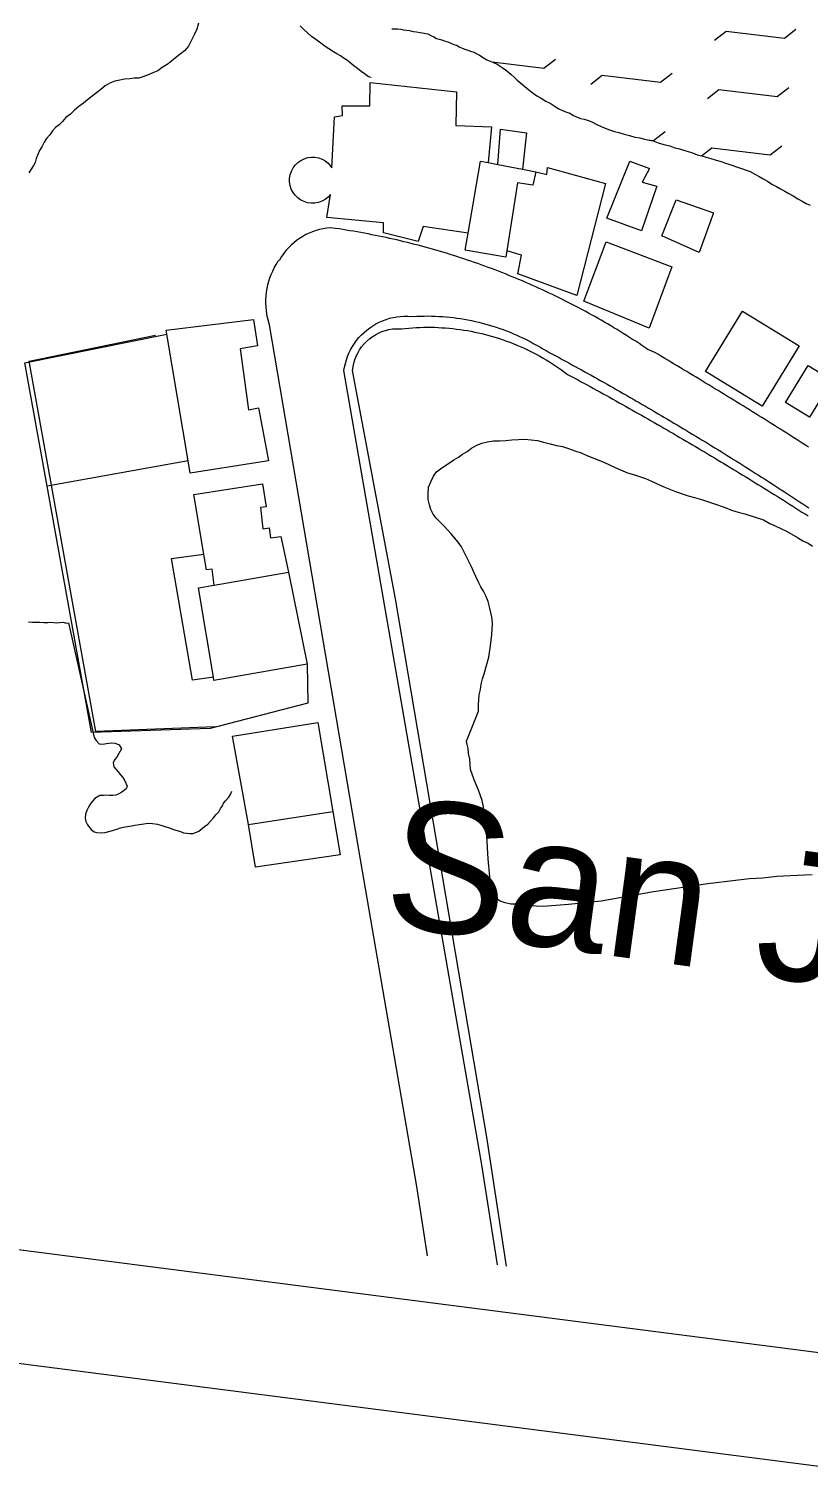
# Model space of a CAD drawing. Header units: inches. Extents: x 610851 to 630254, y 1234683 to 1264905.
# Drawn here: x 622842.19 to 622846.62, y 1246128.93 to 1246137.14 of the extents above; entities that cross this region are included whole.
import ezdxf

# ---------------------------------------------------------------- set-up
doc = ezdxf.new("R2010")
doc.units = ezdxf.units.IN
doc.header["$MEASUREMENT"] = 0
doc.layers.add('Level 50', color=7, linetype='Continuous', lineweight=0)
doc.layers.add('Level 7', color=7, linetype='Continuous', lineweight=0)
doc.styles.add('Styletxt', font='txt.shx')
doc.styles.add('Swis721', font='swissk.ttf')
doc.styles.add('WMF-Arial0', font='arial.ttf')
doc.dimstyles.new('STANDARD-Linear', dxfattribs={"dimtxt": 1.5, "dimasz": 1.13, "dimexe": 0.125, "dimexo": 0.000625, "dimgap": 0.3, "dimtad": 1, "dimzin": 7, "dimdsep": 46, "dimtxsty": 'Styletxt', "dimsah": 1, "dimcen": 2.5, "dimclrd": 1, "dimclre": 1, "dimclrt": 2, "dimaunit": 1, "dimadec": 7, "dimazin": 0, "dimtfac": 1, "dimtofl": 0, "dimtmove": 1, "dimatfit": 3, "dimfxl": 1, "dimtolj": 1, "dimtzin": 0, "dimarcsym": 0})

msp = doc.modelspace()

# ---------------------------------------------------------------- linework, layer by layer
at = {"layer": 'Level 50', "color": 7}
for p, q in [((622846.08931, 1246137.07958), (622846.155, 1246137.13108)), ((622846.15497, 1246137.1311), (622846.48645, 1246137.09094)), ((622846.48648, 1246137.09093), (622846.55218, 1246137.14243)), ((622844.82701, 1246136.9556), (622845.12039, 1246136.92007)), ((622845.12042, 1246136.92005), (622845.18611, 1246136.97155)), ((622845.3862, 1246136.8284), (622845.45189, 1246136.8799)), ((622845.45187, 1246136.87992), (622845.78334, 1246136.83977)), ((622845.78337, 1246136.83975), (622845.84907, 1246136.89125)), ((622846.04916, 1246136.7481), (622846.11485, 1246136.7996)), ((622846.11482, 1246136.79962), (622846.4463, 1246136.75947)), ((622846.44633, 1246136.75945), (622846.51203, 1246136.81095)), ((622845.70855, 1246136.51248), (622845.74319, 1246136.50829)), ((622845.74322, 1246136.50827), (622845.80892, 1246136.55977)), ((622846.01521, 1246136.42148), (622846.0747, 1246136.46812)), ((622846.07467, 1246136.46814), (622846.40615, 1246136.42799)), ((622846.40618, 1246136.42797), (622846.47188, 1246136.47947))]:
    msp.add_line(p, q, dxfattribs=at)
at = {"layer": 'Level 50', "color": 7, "flags": 128}
for points in [[(622820.76057, 1246198.55888), (622884.01186, 1246190.41034), (622875.61646, 1246125.24286), (622812.36517, 1246133.39141), (622820.76057, 1246198.55888)], [(622821.31465, 1246197.84093), (622883.29391, 1246189.85626), (622875.06238, 1246125.96082), (622813.08312, 1246133.94549), (622821.31465, 1246197.84093)], [(622843.15755, 1246137.17614), (622843.14764, 1246137.14164), (622843.13333, 1246137.10898), (622843.11721, 1246137.07529), (622843.10037, 1246137.04589), (622843.0792, 1246137.01874), (622843.05443, 1246136.99963), (622843.02816, 1246136.9786), (622843.00485, 1246136.96099), (622842.98044, 1246136.94141), (622842.95128, 1246136.92412), (622842.92688, 1246136.90454), (622842.89852, 1246136.89347), (622842.86865, 1246136.88048), (622842.84211, 1246136.87043), (622842.81883, 1246136.86291), (622842.79233, 1246136.86296), (622842.76793, 1246136.85979), (622842.73779, 1246136.85778), (622842.71054, 1246136.85203), (622842.68287, 1246136.84634), (622842.65487, 1246136.8348), (622842.62758, 1246136.81895), (622842.60276, 1246136.79943), (622842.578, 1246136.78031), (622842.55359, 1246136.76073), (622842.52737, 1246136.74012), (622842.50401, 1246136.72209), (622842.47778, 1246136.70148), (622842.45302, 1246136.68237), (622842.43114, 1246136.65952), (622842.40492, 1246136.63891), (622842.38449, 1246136.61755), (622842.36552, 1246136.59769), (622842.34584, 1246136.58213), (622842.32868, 1246136.5633), (622842.31405, 1246136.5412), (622842.29508, 1246136.52134), (622842.28045, 1246136.49924), (622842.26876, 1246136.47381), (622842.25413, 1246136.45171), (622842.25413, 1246136.45171), (622842.24529, 1246136.42886), (622842.23651, 1246136.40642), (622842.22949, 1246136.3846), (622842.22, 1246136.36647), (622842.20683, 1246136.34586), (622842.19407, 1246136.3252)], [(622844.13862, 1246136.86669), (622844.12409, 1246136.87151), (622844.10633, 1246136.88389), (622844.0817, 1246136.9018), (622844.06141, 1246136.91745), (622844.04077, 1246136.93358), (622844.01795, 1246136.95251), (622844.00417, 1246136.96312), (622843.98646, 1246136.97593), (622843.96436, 1246136.99056), (622843.94478, 1246137.00192), (622843.92557, 1246137.01281), (622843.89912, 1246137.02968), (622843.87702, 1246137.04431), (622843.85239, 1246137.06221), (622843.82524, 1246137.08339), (622843.80056, 1246137.10087), (622843.7778, 1246137.12022), (622843.75897, 1246137.13737), (622843.73509, 1246137.16107)], [(622844.25558, 1246137.1441), (622844.27483, 1246137.1433), (622844.28975, 1246137.14474), (622844.30755, 1246137.14245), (622844.32353, 1246137.13913), (622844.33946, 1246137.13539), (622844.3569, 1246137.13357), (622844.37723, 1246137.128), (622844.39648, 1246137.12721), (622844.41826, 1246137.12314), (622844.44004, 1246137.11907), (622844.46177, 1246137.11459), (622844.47887, 1246137.10691), (622844.49551, 1246137.09888), (622844.5107, 1246137.08935), (622844.52523, 1246137.08453), (622844.54561, 1246137.07938), (622844.55972, 1246137.07461), (622844.57384, 1246137.06985), (622844.59089, 1246137.06176), (622844.6094, 1246137.05517), (622844.62393, 1246137.05035), (622844.63917, 1246137.04123), (622844.65581, 1246137.0332), (622844.67033, 1246137.02838), (622844.68884, 1246137.02179), (622844.68884, 1246137.02179), (622844.70296, 1246137.01702), (622844.72147, 1246137.01043), (622844.73852, 1246137.00234), (622844.75376, 1246136.99323), (622844.7802, 1246136.97635), (622844.79684, 1246136.96832), (622844.81478, 1246136.96054), (622844.83318, 1246136.95312), (622844.85416, 1246136.94284), (622844.88406, 1246136.92341), (622844.90177, 1246136.91061), (622844.91906, 1246136.89786), (622844.9349, 1246136.88362), (622844.95074, 1246136.86937), (622844.96911, 1246136.85186), (622844.98929, 1246136.83537), (622845.01158, 1246136.81567), (622845.03433, 1246136.79632), (622845.05844, 1246136.77765), (622845.08008, 1246136.76266), (622845.1054, 1246136.75014), (622845.13096, 1246136.73295), (622845.15628, 1246136.72043), (622845.17931, 1246136.70653), (622845.20534, 1246136.68971), (622845.22627, 1246136.67901), (622845.24865, 1246136.66982), (622845.26458, 1246136.66608), (622845.28803, 1246136.65212), (622845.30467, 1246136.64408), (622845.32747, 1246136.63484), (622845.34914, 1246136.62994), (622845.37339, 1246136.62219), (622845.39577, 1246136.61299), (622845.42068, 1246136.60052), (622845.446, 1246136.588), (622845.46838, 1246136.57881), (622845.49258, 1246136.57064), (622845.52076, 1246136.5607), (622845.54682, 1246136.55397), (622845.57682, 1246136.54506), (622845.60686, 1246136.53656), (622845.63686, 1246136.52764), (622845.66619, 1246136.52344), (622845.69226, 1246136.51672), (622845.71791, 1246136.51005), (622845.74146, 1246136.50659), (622845.76963, 1246136.49665), (622845.78809, 1246136.48965), (622845.80976, 1246136.48475), (622845.83583, 1246136.47802), (622845.86401, 1246136.46808), (622845.89007, 1246136.46136), (622845.91432, 1246136.4536), (622845.93998, 1246136.44693), (622845.96417, 1246136.43877), (622845.99095, 1246136.42774), (622846.01702, 1246136.42102), (622846.04267, 1246136.41434), (622846.06873, 1246136.40762), (622846.09293, 1246136.39945), (622846.11279, 1246136.39353), (622846.13311, 1246136.38796), (622846.1511, 1246136.3806), (622846.17137, 1246136.37462), (622846.29267, 1246136.3329), (622846.32248, 1246136.31601), (622846.3434, 1246136.30532), (622846.36644, 1246136.29141), (622846.38994, 1246136.27787), (622846.41592, 1246136.26063), (622846.44083, 1246136.24816), (622846.46428, 1246136.2342), (622846.48918, 1246136.22173), (622846.51263, 1246136.20777), (622846.53614, 1246136.19422), (622846.56211, 1246136.17699), (622846.58702, 1246136.16452), (622846.61047, 1246136.15056), (622846.63285, 1246136.14136)], [(622844.68964, 1246135.98266), (622844.43476, 1246136.0197), (622844.40524, 1246135.93429), (622844.20974, 1246135.98473), (622844.20866, 1246136.04168), (622843.88754, 1246136.07084), (622843.90864, 1246136.20195), (622843.90864, 1246136.20195), (622843.89444, 1246136.18652), (622843.87809, 1246136.1739), (622843.85957, 1246136.16408), (622843.84013, 1246136.15691), (622843.81946, 1246136.15326), (622843.79875, 1246136.15256), (622843.7781, 1246136.15564), (622843.75825, 1246136.16156), (622843.73923, 1246136.17075), (622843.7223, 1246136.18303), (622843.70734, 1246136.19758), (622843.69518, 1246136.2143), (622843.68536, 1246136.23282), (622843.67907, 1246136.25256), (622843.67584, 1246136.27318), (622843.67555, 1246136.29384), (622843.67905, 1246136.31443), (622843.6858, 1246136.33418), (622843.69534, 1246136.35273), (622843.70762, 1246136.36966), (622843.72254, 1246136.38415), (622843.73967, 1246136.39626), (622843.75849, 1246136.40519), (622843.77824, 1246136.41149), (622843.79922, 1246136.41425), (622843.81977, 1246136.41371), (622843.84031, 1246136.4098), (622843.86, 1246136.40264), (622843.87809, 1246136.39273), (622843.89455, 1246136.38009), (622843.9161, 1246136.35459), (622843.93054, 1246136.6431), (622843.97623, 1246136.65152), (622843.9737, 1246136.70698), (622844.13144, 1246136.70644), (622844.13334, 1246136.83875), (622844.62355, 1246136.78612), (622844.61952, 1246136.59474), (622844.82253, 1246136.58626), (622844.80318, 1246136.38381)], [(622844.85941, 1246136.37278), (622844.87425, 1246136.57287), (622845.02063, 1246136.55275), (622844.99899, 1246136.34554)], [(622844.67291, 1246135.8855), (622844.68964, 1246135.98266), (622844.68964, 1246135.98266), (622844.76004, 1246136.39189), (622844.80318, 1246136.38381), (622844.80318, 1246136.38381), (622844.85941, 1246136.37278), (622844.85941, 1246136.37278), (622844.99899, 1246136.34554), (622844.99899, 1246136.34554), (622845.07374, 1246136.33128), (622845.07374, 1246136.33128), (622845.0573, 1246136.25597), (622844.96965, 1246136.2681), (622844.90975, 1246135.8815), (622844.90975, 1246135.8815), (622844.90439, 1246135.84642), (622844.67291, 1246135.8855)], [(622845.07374, 1246136.33128), (622845.13705, 1246136.31639), (622845.14134, 1246136.35624), (622845.46999, 1246136.26466), (622845.3081, 1246135.6286), (622844.97158, 1246135.75065), (622844.99362, 1246135.85639), (622844.90975, 1246135.8815)], [(622845.47862, 1246136.06702), (622845.60927, 1246136.3919), (622845.72, 1246136.34986), (622845.67922, 1246136.27179), (622845.76146, 1246136.25026), (622845.67435, 1246135.99552), (622845.47862, 1246136.06702)], [(622845.87117, 1246136.1709), (622846.08429, 1246136.09715), (622846.0032, 1246135.87277), (622845.78944, 1246135.96764), (622845.87117, 1246136.1709)], [(622845.71121, 1246135.32123), (622845.69422, 1246135.3331), (622845.67677, 1246135.3446), (622845.65931, 1246135.35611), (622845.64186, 1246135.36762), (622845.62435, 1246135.37871), (622845.60684, 1246135.3898), (622845.58897, 1246135.40136), (622845.57141, 1246135.41204), (622845.55349, 1246135.42319), (622845.53593, 1246135.43387), (622845.518, 1246135.44501), (622845.50003, 1246135.45575), (622845.482, 1246135.46606), (622845.46402, 1246135.4768), (622845.446, 1246135.48712), (622845.42797, 1246135.49743), (622845.40952, 1246135.50781), (622845.39149, 1246135.51812), (622845.373, 1246135.52808), (622845.35492, 1246135.53799), (622845.33642, 1246135.54794), (622845.31792, 1246135.5579), (622845.29937, 1246135.56745), (622845.28124, 1246135.57694), (622845.26269, 1246135.58648), (622845.24373, 1246135.59608), (622845.22518, 1246135.60562), (622845.20657, 1246135.61475), (622845.18797, 1246135.62388), (622845.16895, 1246135.63306), (622845.1503, 1246135.64178), (622845.13128, 1246135.65096), (622845.11221, 1246135.65973), (622845.09356, 1246135.66845), (622845.07449, 1246135.67722), (622845.05536, 1246135.68557), (622845.03624, 1246135.69393), (622845.01712, 1246135.70228), (622844.99799, 1246135.71064), (622844.97882, 1246135.71858), (622844.95969, 1246135.72693), (622844.9401, 1246135.73493), (622844.92087, 1246135.74246), (622844.90169, 1246135.7504), (622844.88205, 1246135.75798), (622844.86282, 1246135.7655), (622844.84318, 1246135.77309), (622844.82353, 1246135.78067), (622844.80425, 1246135.78778), (622844.78455, 1246135.79495), (622844.76485, 1246135.80211), (622844.74516, 1246135.80928), (622844.72541, 1246135.81603), (622844.70566, 1246135.82279), (622844.6859, 1246135.82954), (622844.66615, 1246135.83629), (622844.64635, 1246135.84263), (622844.6266, 1246135.84938), (622844.60674, 1246135.85531), (622844.58694, 1246135.86165), (622844.56672, 1246135.86804), (622844.54686, 1246135.87396), (622844.52701, 1246135.87989), (622844.50673, 1246135.88587), (622844.48682, 1246135.89138), (622844.4665, 1246135.89694), (622844.44659, 1246135.90245), (622844.42626, 1246135.90802), (622844.40635, 1246135.91353), (622844.38597, 1246135.91868), (622844.36601, 1246135.92377), (622844.34563, 1246135.92892), (622844.3252, 1246135.93366), (622844.30524, 1246135.93876), (622844.28481, 1246135.94349), (622844.26437, 1246135.94823), (622844.24389, 1246135.95255), (622844.22346, 1246135.95729), (622844.20339, 1246135.96156), (622844.18285, 1246135.96547), (622844.16237, 1246135.96979), (622844.14183, 1246135.9737), (622844.12134, 1246135.97802), (622844.10075, 1246135.98151), (622844.08021, 1246135.98542), (622844.05962, 1246135.98892), (622844.03908, 1246135.99282), (622844.01844, 1246135.9959), (622843.99785, 1246135.9994), (622843.97726, 1246136.00289), (622843.95661, 1246136.00597), (622843.93597, 1246136.00905), (622843.90823, 1246136.01263), (622843.90823, 1246136.01263), (622843.88736, 1246136.01069), (622843.86675, 1246136.00745), (622843.84638, 1246136.00292), (622843.82633, 1246135.99751), (622843.80647, 1246135.99039), (622843.80647, 1246135.99039), (622843.78739, 1246135.98275), (622843.76857, 1246135.97381), (622843.74999, 1246135.96358), (622843.73256, 1246135.95236), (622843.71548, 1246135.94067), (622843.69907, 1246135.92763), (622843.6838, 1246135.91361), (622843.66883, 1246135.8987), (622843.65506, 1246135.88322), (622843.642, 1246135.86681), (622843.63008, 1246135.84941), (622843.61779, 1246135.82911), (622843.61124, 1246135.82406)], [(622845.47486, 1246135.93326), (622845.84753, 1246135.79141), (622845.71886, 1246135.4427), (622845.34809, 1246135.5961), (622845.47486, 1246135.93326)], [(622844.45933, 1246130.16782), (622844.39831, 1246130.56246), (622844.07807, 1246132.42128), (622843.56116, 1246135.46145), (622843.56116, 1246135.46145), (622843.55534, 1246135.48155), (622843.55081, 1246135.50192), (622843.54669, 1246135.52223), (622843.54387, 1246135.54279), (622843.54193, 1246135.56366), (622843.54128, 1246135.58478), (622843.54141, 1246135.60539), (622843.54284, 1246135.62625), (622843.54509, 1246135.647), (622843.54817, 1246135.66764), (622843.55249, 1246135.68813), (622843.55805, 1246135.70845), (622843.56398, 1246135.72831), (622843.57151, 1246135.74754), (622843.5795, 1246135.76713), (622843.58863, 1246135.78573), (622843.59859, 1246135.80423), (622843.61124, 1246135.82406)], [(622846.35976, 1246134.99823), (622846.03751, 1246135.19503), (622846.24806, 1246135.53907), (622846.57031, 1246135.34227), (622846.35976, 1246134.99823)], [(622842.97428, 1246135.43016), (622843.46995, 1246135.49171), (622843.49409, 1246135.34258), (622843.39504, 1246135.32504), (622843.44115, 1246134.97738), (622843.49959, 1246134.99005), (622843.55612, 1246134.68735), (622843.11157, 1246134.61753), (622843.09967, 1246134.6885), (622843.09967, 1246134.6885), (622842.97783, 1246135.40866), (622842.97783, 1246135.40866), (622842.97428, 1246135.43016)], [(622844.85621, 1246130.11669), (622844.76815, 1246130.68609), (622843.98459, 1246135.20069), (622843.98459, 1246135.20069), (622843.98767, 1246135.22133), (622843.99241, 1246135.24177), (622843.99792, 1246135.26168), (622844.00508, 1246135.28137), (622844.01303, 1246135.30055), (622844.02221, 1246135.31957), (622844.03253, 1246135.3376), (622844.04362, 1246135.3551), (622844.0559, 1246135.37204), (622844.06937, 1246135.3884), (622844.08351, 1246135.40341), (622844.09842, 1246135.4179), (622844.11406, 1246135.43146), (622844.13088, 1246135.44444), (622844.14831, 1246135.45566), (622844.16611, 1246135.46641), (622844.18463, 1246135.47623), (622844.20376, 1246135.48429), (622844.22326, 1246135.49188), (622844.24342, 1246135.49812), (622844.26342, 1246135.50312), (622844.28409, 1246135.50676), (622844.3046, 1246135.50917), (622844.32542, 1246135.5107), (622844.34649, 1246135.51093), (622844.37698, 1246135.50911), (622844.37698, 1246135.50911), (622844.39774, 1246135.51022), (622844.41845, 1246135.51092), (622844.43952, 1246135.51115), (622844.46018, 1246135.51143), (622844.4812, 1246135.51125), (622844.50211, 1246135.51024), (622844.52261, 1246135.50928), (622844.54352, 1246135.50827), (622844.56432, 1246135.50643), (622844.58513, 1246135.5046), (622844.60588, 1246135.50234), (622844.62652, 1246135.49926), (622844.64722, 1246135.4966), (622844.66781, 1246135.4931), (622844.68835, 1246135.48919), (622844.70889, 1246135.48528), (622844.72937, 1246135.48096), (622844.7498, 1246135.47623), (622844.76977, 1246135.47113), (622844.79009, 1246135.46556), (622844.81, 1246135.46005), (622844.83022, 1246135.45366), (622844.85002, 1246135.44732), (622844.86978, 1246135.44057), (622844.88953, 1246135.43382), (622844.90876, 1246135.42629), (622844.9284, 1246135.41871), (622844.94758, 1246135.41077), (622844.9667, 1246135.40241), (622844.98577, 1246135.39364), (622845.00437, 1246135.38451), (622845.02298, 1246135.37538), (622845.04153, 1246135.36584), (622845.06002, 1246135.35588), (622845.07846, 1246135.34551), (622845.09649, 1246135.33519), (622845.11447, 1246135.32446), (622845.11447, 1246135.32446), (622845.13255, 1246135.31456), (622845.15105, 1246135.3046), (622845.15105, 1246135.3046), (622845.16954, 1246135.29464), (622845.18763, 1246135.28474), (622845.20612, 1246135.27478), (622845.22462, 1246135.26482), (622845.2427, 1246135.25492), (622845.2612, 1246135.24496), (622845.27922, 1246135.23464), (622845.29772, 1246135.22468), (622845.3158, 1246135.21478), (622845.33425, 1246135.20441), (622845.35233, 1246135.1945), (622845.37077, 1246135.18413), (622845.38885, 1246135.17423), (622845.4073, 1246135.16385), (622845.42532, 1246135.15354), (622845.44341, 1246135.14363), (622845.46185, 1246135.13326), (622845.47988, 1246135.12294), (622845.49791, 1246135.11262), (622845.51635, 1246135.10225), (622845.53438, 1246135.09193), (622845.55241, 1246135.08161), (622845.57044, 1246135.0713), (622845.58888, 1246135.06092), (622845.60691, 1246135.05061), (622845.62494, 1246135.04029), (622845.64297, 1246135.02997), (622845.66094, 1246135.01924), (622845.67897, 1246135.00892), (622845.69695, 1246134.99819), (622845.71497, 1246134.98787), (622845.73295, 1246134.97714), (622845.75139, 1246134.96676), (622845.76895, 1246134.95608), (622845.78698, 1246134.94577), (622845.80496, 1246134.93503), (622845.82293, 1246134.9243), (622845.84091, 1246134.91357), (622845.85889, 1246134.90284), (622845.87686, 1246134.8921), (622845.89484, 1246134.88137), (622845.91281, 1246134.87064), (622845.93037, 1246134.85996), (622845.94835, 1246134.84923), (622845.96632, 1246134.8385), (622845.9843, 1246134.82776), (622846.00181, 1246134.81667), (622846.01978, 1246134.80594), (622846.03776, 1246134.79521), (622846.05527, 1246134.78411), (622846.07324, 1246134.77338), (622846.09116, 1246134.76224), (622846.10873, 1246134.75156), (622846.12665, 1246134.74041), (622846.14416, 1246134.72932), (622846.16213, 1246134.71858), (622846.17964, 1246134.70749), (622846.19756, 1246134.69635), (622846.21507, 1246134.68525), (622846.23258, 1246134.67416), (622846.2505, 1246134.66301), (622846.26801, 1246134.65192), (622846.28593, 1246134.64077), (622846.30344, 1246134.62968), (622846.32095, 1246134.61859), (622846.33846, 1246134.60749), (622846.35633, 1246134.59593), (622846.37383, 1246134.58484), (622846.39134, 1246134.57375), (622846.41696, 1246134.55698), (622846.41696, 1246134.55698), (622846.43441, 1246134.54548), (622846.45187, 1246134.53397), (622846.46896, 1246134.52293), (622846.48642, 1246134.51142), (622846.50387, 1246134.49992), (622846.52133, 1246134.48841), (622846.53837, 1246134.47695), (622846.55587, 1246134.46586), (622846.57333, 1246134.45435), (622846.59078, 1246134.44285), (622846.60782, 1246134.43139), (622846.62528, 1246134.41989)], [(622844.90858, 1246130.10994), (622844.79597, 1246130.84326), (622844.27696, 1246133.90306), (622844.03352, 1246135.20154), (622844.03352, 1246135.20154), (622844.03618, 1246135.22224), (622844.0405, 1246135.24272), (622844.04643, 1246135.26258), (622844.0536, 1246135.28228), (622844.06273, 1246135.30088), (622844.07304, 1246135.31891), (622844.08496, 1246135.33631), (622844.09838, 1246135.35226), (622844.11293, 1246135.36722), (622844.12862, 1246135.38119), (622844.14498, 1246135.39381), (622844.16283, 1246135.40498), (622844.18129, 1246135.41438), (622844.20048, 1246135.42285), (622844.22023, 1246135.42914), (622844.24023, 1246135.43414), (622844.2609, 1246135.43779), (622844.28172, 1246135.43932), (622844.31195, 1246135.43879), (622844.31195, 1246135.43879), (622844.33287, 1246135.44114), (622844.35374, 1246135.44308), (622844.37456, 1246135.44461), (622844.39532, 1246135.44572), (622844.41609, 1246135.44684), (622844.43674, 1246135.44712), (622844.45782, 1246135.44735), (622844.47847, 1246135.44764), (622844.49944, 1246135.44704), (622844.52035, 1246135.44603), (622844.54126, 1246135.44502), (622844.56212, 1246135.44359), (622844.58292, 1246135.44175), (622844.60373, 1246135.43992), (622844.62443, 1246135.43725), (622844.64512, 1246135.43458), (622844.66577, 1246135.4315), (622844.68636, 1246135.42801), (622844.70695, 1246135.42451), (622844.72702, 1246135.42025), (622844.72702, 1246135.42025), (622844.74751, 1246135.41592), (622844.76794, 1246135.41119), (622844.78831, 1246135.40604), (622844.80828, 1246135.40094), (622844.8286, 1246135.39538), (622844.84841, 1246135.38904), (622844.86821, 1246135.3827), (622844.88802, 1246135.37636), (622844.90771, 1246135.36919), (622844.92741, 1246135.36203), (622844.94664, 1246135.3545), (622844.96623, 1246135.3465), (622844.98541, 1246135.33856), (622845.00448, 1246135.32979), (622845.02313, 1246135.32108), (622845.04215, 1246135.31189), (622845.06075, 1246135.30276), (622845.07925, 1246135.29281), (622845.09733, 1246135.2829), (622845.11577, 1246135.27253), (622845.1338, 1246135.26221), (622845.15131, 1246135.25112), (622845.16923, 1246135.23997), (622845.18674, 1246135.22888), (622845.20414, 1246135.21696), (622845.22113, 1246135.20509), (622845.23807, 1246135.19281), (622845.25531, 1246135.17965), (622845.25531, 1246135.17965), (622845.2738, 1246135.16969), (622845.29189, 1246135.15978), (622845.31038, 1246135.14983), (622845.32888, 1246135.13987), (622845.34696, 1246135.12997), (622845.36546, 1246135.12001), (622845.38354, 1246135.1101), (622845.40198, 1246135.09973), (622845.42006, 1246135.08983), (622845.43851, 1246135.07946), (622845.45659, 1246135.06955), (622845.47508, 1246135.05959), (622845.49311, 1246135.04927), (622845.51156, 1246135.0389), (622845.52964, 1246135.029), (622845.54767, 1246135.01868), (622845.56611, 1246135.00831), (622845.58419, 1246134.9984), (622845.60263, 1246134.98803), (622845.62066, 1246134.97771), (622845.63869, 1246134.9674), (622845.65672, 1246134.95708), (622845.67516, 1246134.94671), (622845.69319, 1246134.93639), (622845.71122, 1246134.92607), (622845.72925, 1246134.91575), (622845.74769, 1246134.90538), (622845.76572, 1246134.89506), (622845.7837, 1246134.88433), (622845.80173, 1246134.87401), (622845.81975, 1246134.86369), (622845.83773, 1246134.85296), (622845.85576, 1246134.84264), (622845.87373, 1246134.83191), (622845.89176, 1246134.82159), (622845.90974, 1246134.81086), (622845.92777, 1246134.80054), (622845.94574, 1246134.78981), (622845.96372, 1246134.77907), (622845.98175, 1246134.76876), (622845.99972, 1246134.75802), (622846.0177, 1246134.74729), (622846.03567, 1246134.73656), (622846.05365, 1246134.72583), (622846.07163, 1246134.71509), (622846.0896, 1246134.70436), (622846.10716, 1246134.69368), (622846.12514, 1246134.68295), (622846.14311, 1246134.67222), (622846.16109, 1246134.66149), (622846.1786, 1246134.65039), (622846.19657, 1246134.63966), (622846.21455, 1246134.62893), (622846.23247, 1246134.61778), (622846.25003, 1246134.6071), (622846.26801, 1246134.59637), (622846.28552, 1246134.58528), (622846.30349, 1246134.57455), (622846.32141, 1246134.5634), (622846.33892, 1246134.55231), (622846.3569, 1246134.54157), (622846.37441, 1246134.53048), (622846.39233, 1246134.51933), (622846.40984, 1246134.50824), (622846.42781, 1246134.49751), (622846.44532, 1246134.48642), (622846.46283, 1246134.47532), (622846.48075, 1246134.46418), (622846.49826, 1246134.45308), (622846.51618, 1246134.44194), (622846.51618, 1246134.44194), (622846.53369, 1246134.43085), (622846.55114, 1246134.41934), (622846.56907, 1246134.40819), (622846.58657, 1246134.3971), (622846.60408, 1246134.38601), (622846.62154, 1246134.3745)], [(622843.77475, 1246133.53262), (622843.77846, 1246133.30995), (622843.22393, 1246133.16719), (622842.55047, 1246133.14327), (622842.29783, 1246134.54351), (622842.29783, 1246134.54351), (622842.17152, 1246135.24531), (622842.97783, 1246135.40866)], [(622843.25203, 1246133.17619), (622842.57441, 1246133.14944), (622842.19666, 1246135.25428), (622842.91433, 1246135.40254)], [(622846.62322, 1246134.76649), (622846.60571, 1246134.77759), (622846.5882, 1246134.78868), (622846.57075, 1246134.80019), (622846.55283, 1246134.81133), (622846.53532, 1246134.82243), (622846.51781, 1246134.83352), (622846.5003, 1246134.84461), (622846.48243, 1246134.85617), (622846.46493, 1246134.86727), (622846.44742, 1246134.87836), (622846.4295, 1246134.88951), (622846.41199, 1246134.9006), (622846.39406, 1246134.91174), (622846.37656, 1246134.92284), (622846.35899, 1246134.93352), (622846.34107, 1246134.94466), (622846.32356, 1246134.95576), (622846.30564, 1246134.9669), (622846.28813, 1246134.97799), (622846.27016, 1246134.98873), (622846.25265, 1246134.99982), (622846.23473, 1246135.01097), (622846.21717, 1246135.02165), (622846.19924, 1246135.03279), (622846.18127, 1246135.04352), (622846.16376, 1246135.05462), (622846.14579, 1246135.06535), (622846.12828, 1246135.07644), (622846.1103, 1246135.08717), (622846.09233, 1246135.09791), (622846.07482, 1246135.109), (622846.05684, 1246135.11973), (622846.03887, 1246135.13046), (622846.02094, 1246135.14161), (622846.00338, 1246135.15229), (622845.98541, 1246135.16302), (622845.96743, 1246135.17375), (622845.94946, 1246135.18449), (622845.93189, 1246135.19517), (622845.91392, 1246135.2059), (622845.89594, 1246135.21663), (622845.87797, 1246135.22736), (622845.85999, 1246135.2381), (622845.84202, 1246135.24883), (622845.84202, 1246135.24883), (622845.82446, 1246135.25951), (622845.80648, 1246135.27024), (622845.7885, 1246135.28097), (622845.77053, 1246135.2917), (622845.75059, 1246135.30353), (622845.71121, 1246135.32123)], [(622846.49252, 1246135.01942), (622846.62155, 1246135.23046), (622846.7577, 1246135.14727), (622846.62909, 1246134.93617), (622846.49252, 1246135.01942)], [(622844.74815, 1246133.26498), (622844.74899, 1246133.28129), (622844.7487, 1246133.30194), (622844.75342, 1246133.35815), (622844.75944, 1246133.38852), (622844.76322, 1246133.41791), (622844.77064, 1246133.44935), (622844.78064, 1246133.47795), (622844.80656, 1246133.5714), (622844.81711, 1246133.63695), (622844.82439, 1246133.69998), (622844.82607, 1246133.73259), (622844.8284, 1246133.76048), (622844.82639, 1246133.79062), (622844.81788, 1246133.8258), (622844.81194, 1246133.85813), (622844.80414, 1246133.88901), (622844.79054, 1246133.92064), (622844.77801, 1246133.94751), (622844.76184, 1246133.97232), (622844.74931, 1246133.99918), (622844.7339, 1246134.02978), (622844.70777, 1246134.08828), (622844.653, 1246134.19886), (622844.63285, 1246134.22544), (622844.59323, 1246134.27389), (622844.55285, 1246134.31654), (622844.50855, 1246134.36139), (622844.49093, 1246134.3847), (622844.47804, 1246134.41203), (622844.46949, 1246134.43712), (622844.4621, 1246134.46795), (622844.46191, 1246134.49912), (622844.46391, 1246134.53758), (622844.47718, 1246134.56869), (622844.49226, 1246134.60083), (622844.51011, 1246134.62505), (622844.53342, 1246134.64267), (622844.60775, 1246134.69369), (622844.63499, 1246134.70912), (622844.6583, 1246134.72673), (622844.68413, 1246134.74108), (622844.70931, 1246134.76014), (622844.73474, 1246134.77454), (622844.76678, 1246134.78809), (622844.79907, 1246134.79697), (622844.83429, 1246134.80254), (622844.86835, 1246134.80236), (622844.90423, 1246134.8032), (622844.93764, 1246134.80774), (622844.97539, 1246134.81003), (622845.01127, 1246134.81088), (622845.04786, 1246134.80743), (622845.08305, 1246134.80289), (622845.11884, 1246134.79323), (622845.15649, 1246134.78501), (622845.19233, 1246134.77577), (622845.22607, 1246134.76974), (622845.26004, 1246134.75905), (622845.29695, 1246134.74504), (622845.33134, 1246134.73429), (622845.36498, 1246134.71776), (622845.39755, 1246134.70599), (622845.46123, 1246134.68095), (622845.52991, 1246134.64895), (622845.59571, 1246134.6207), (622845.6301, 1246134.60996), (622845.69705, 1246134.58744), (622845.7321, 1246134.57199), (622845.80083, 1246134.54041), (622845.86844, 1246134.51318), (622845.93974, 1246134.48842), (622845.97558, 1246134.47918), (622846.01577, 1246134.46769), (622846.08454, 1246134.4462), (622846.14963, 1246134.42225), (622846.18654, 1246134.40824), (622846.18654, 1246134.40824), (622846.2249, 1246134.39572), (622846.26116, 1246134.38642), (622846.36783, 1246134.35205), (622846.404, 1246134.33225), (622846.43511, 1246134.31898), (622846.49764, 1246134.2882), (622846.56165, 1246134.2526), (622846.5916, 1246134.23359), (622846.6209, 1246134.2193), (622846.64688, 1246134.20206)], [(622843.09967, 1246134.6885), (622842.29783, 1246134.54351)], [(622843.24761, 1246133.98139), (622843.2348, 1246134.07141), (622843.20326, 1246134.06832), (622843.18832, 1246134.1582), (622843.18832, 1246134.1582), (622843.13219, 1246134.49662), (622843.52203, 1246134.55665), (622843.54261, 1246134.42565), (622843.51107, 1246134.42256), (622843.52407, 1246134.30137), (622843.5593, 1246134.30693), (622843.56623, 1246134.24965), (622843.62533, 1246134.2576), (622843.66908, 1246134.05502)], [(622843.24237, 1246133.45729), (622843.12334, 1246133.44148), (622843.00496, 1246134.133), (622843.18832, 1246134.1582)], [(622843.15768, 1246133.96604), (622843.24761, 1246133.98139), (622843.24761, 1246133.98139), (622843.66908, 1246134.05502), (622843.66908, 1246134.05502), (622843.77475, 1246133.53262), (622843.77475, 1246133.53262), (622843.24515, 1246133.43967), (622843.24237, 1246133.45729), (622843.24237, 1246133.45729), (622843.15768, 1246133.96604)], [(622842.19149, 1246133.77363), (622842.21509, 1246133.77059), (622842.2358, 1246133.77128), (622842.25687, 1246133.77152), (622842.28011, 1246133.76894), (622842.30118, 1246133.76917), (622842.31604, 1246133.77021), (622842.33529, 1246133.76941), (622842.35315, 1246133.76753), (622842.36801, 1246133.76856), (622842.39054, 1246133.77029), (622842.40507, 1246133.76547), (622842.41998, 1246133.76691), (622842.5645, 1246133.11495), (622842.57712, 1246133.09859), (622842.5945, 1246133.07994), (622842.61194, 1246133.07812), (622842.63628, 1246133.08087), (622842.66208, 1246133.08512), (622842.68531, 1246133.08255), (622842.70676, 1246133.07263), (622842.72045, 1246133.05151), (622842.70507, 1246133.02361), (622842.69371, 1246133.00404), (622842.6817, 1246132.98917), (622842.67361, 1246132.97212), (622842.67683, 1246132.94814), (622842.70137, 1246132.91973), (622842.7144, 1246132.90332), (622842.72744, 1246132.88691), (622842.73861, 1246132.86906), (622842.75267, 1246132.83779), (622842.74786, 1246132.82326), (622842.72309, 1246132.80415), (622842.70556, 1246132.79546), (622842.6885, 1246132.78714), (622842.67177, 1246132.78467), (622842.65256, 1246132.78588), (622842.63331, 1246132.78668), (622842.61798, 1246132.78528), (622842.59732, 1246132.785), (622842.56858, 1246132.76766), (622842.55615, 1246132.75285), (622842.54226, 1246132.73654), (622842.53277, 1246132.71841), (622842.52287, 1246132.70032), (622842.51585, 1246132.6785), (622842.51468, 1246132.65635), (622842.51865, 1246132.63817), (622842.52654, 1246132.61779), (622842.54855, 1246132.59265), (622842.56486, 1246132.57877), (622842.58085, 1246132.57544), (622842.60449, 1246132.57282), (622842.62702, 1246132.57455), (622842.62702, 1246132.57455), (622842.64842, 1246132.58063), (622842.6703, 1246132.58707), (622842.69315, 1246132.59464), (622842.71503, 1246132.60108), (622842.74223, 1246132.60642), (622842.76849, 1246132.61103), (622842.79569, 1246132.61636), (622842.82149, 1246132.62061), (622842.84734, 1246132.62528), (622842.87168, 1246132.62803), (622842.89673, 1246132.62649), (622842.92431, 1246132.62168), (622842.94902, 1246132.61428), (622842.97333, 1246132.60694), (622842.99324, 1246132.60143), (622843.01609, 1246132.5926), (622843.03647, 1246132.58745), (622843.05492, 1246132.58044), (622843.07343, 1246132.57385), (622843.09123, 1246132.57155), (622843.10867, 1246132.56973), (622843.12793, 1246132.56893), (622843.15961, 1246132.58295), (622843.19237, 1246132.6086), (622843.21018, 1246132.62272), (622843.22594, 1246132.64047), (622843.24304, 1246132.65889), (622843.25879, 1246132.67664), (622843.27262, 1246132.69253), (622843.28357, 1246132.71216), (622843.29418, 1246132.72594), (622843.30081, 1246132.7415), (622843.31137, 1246132.75487), (622843.32998, 1246132.7752), (622843.34129, 1246132.79436), (622843.34751, 1246132.80997)], [(622846.64403, 1246132.33437), (622846.60049, 1246132.33282), (622846.44453, 1246132.3243), (622846.36435, 1246132.31611), (622846.28927, 1246132.31148), (622846.20905, 1246132.30287), (622846.05118, 1246132.28281), (622845.74277, 1246132.23754), (622845.44655, 1246132.18564), (622845.26041, 1246132.16501), (622845.11604, 1246132.155), (622845.07577, 1246132.15598), (622845.00077, 1246132.16185), (622844.96564, 1246132.1668), (622844.93303, 1246132.16847), (622844.90112, 1246132.17553), (622844.87107, 1246132.18403), (622844.84691, 1246132.20229), (622844.82929, 1246132.2256), (622844.81967, 1246132.25546), (622844.81555, 1246132.28881), (622844.81284, 1246132.32325), (622844.80292, 1246132.42595), (622844.79575, 1246132.55649), (622844.7894, 1246132.58887), (622844.7894, 1246132.58887), (622844.78528, 1246132.62222), (622844.78327, 1246132.65236), (622844.77789, 1246132.72165), (622844.76938, 1246132.75683), (622844.7491, 1246132.81499), (622844.72442, 1246132.87499), (622844.70409, 1246132.93273), (622844.70062, 1246132.96138), (622844.69903, 1246132.99146), (622844.69268, 1246133.02384), (622844.68921, 1246133.05248), (622844.685, 1246133.07533), (622844.6815, 1246133.09388), (622844.74815, 1246133.26498)], [(622843.44257, 1246132.62014), (622843.35205, 1246133.12291), (622843.8351, 1246133.20081), (622843.92053, 1246132.69449)], [(622843.44257, 1246132.62014), (622843.92053, 1246132.69449), (622843.92053, 1246132.69449), (622843.96252, 1246132.44879), (622843.48204, 1246132.37771), (622843.44257, 1246132.62014)]]:
    msp.add_lwpolyline(points, dxfattribs=at)

# ---------------------------------------------------------------- texts
at = {"layer": 'Level 50', "color": 7, "style": 'WMF-Arial0'}
msp.add_text('San Juan del Sur', height=0.7406704, rotation=352.224752, dxfattribs=at).set_placement((622844.19209, 1246132.05317))
at = {"layer": 'Level 50', "color": 7, "insert": (622847.0307, 1246127.61275), "char_height": 1.5, "width": 70.2031274, "attachment_point": 2, "rotation": 352.659128, "style": 'Swis721'}
msp.add_mtext('{\\fDutch801 Rm BT|b0|i0|c0|p18;\\W1.2;PLANO DE LOCALIZACION\\P\\H0.8x;\\W1.44;SIN ESCALA}', dxfattribs=at)

# ---------------------------------------------------------------- leaders
at = {"layer": 'Level 7', "color": 7, "linetype": 'Continuous', "lineweight": 0}
msp.add_leader([(622783.37851, 1246120.7121), (622898.29613, 1246182.69654)], dimstyle='STANDARD-Linear', override={"dimscale": 1, "dimtxt": 20, "dimasz": 20, "dimgap": 10, "dimtad": 1, "dimclrd": 0, "dimlwd": 65534}, dxfattribs=at)
msp.add_leader([(622783.37851, 1246120.7121), (622898.29613, 1246182.69654)], dimstyle='STANDARD-Linear', override={"dimscale": 1, "dimtxt": 20, "dimasz": 20, "dimgap": 10, "dimtad": 1, "dimclrd": 0, "dimlwd": 65534}, dxfattribs=at)
msp.add_leader([(622783.37851, 1246120.7121), (622898.29613, 1246182.69654)], dimstyle='STANDARD-Linear', override={"dimscale": 1, "dimtxt": 20, "dimasz": 20, "dimgap": 10, "dimtad": 1, "dimclrd": 0, "dimlwd": 65534}, dxfattribs=at)

doc.saveas('drawing.dxf')
